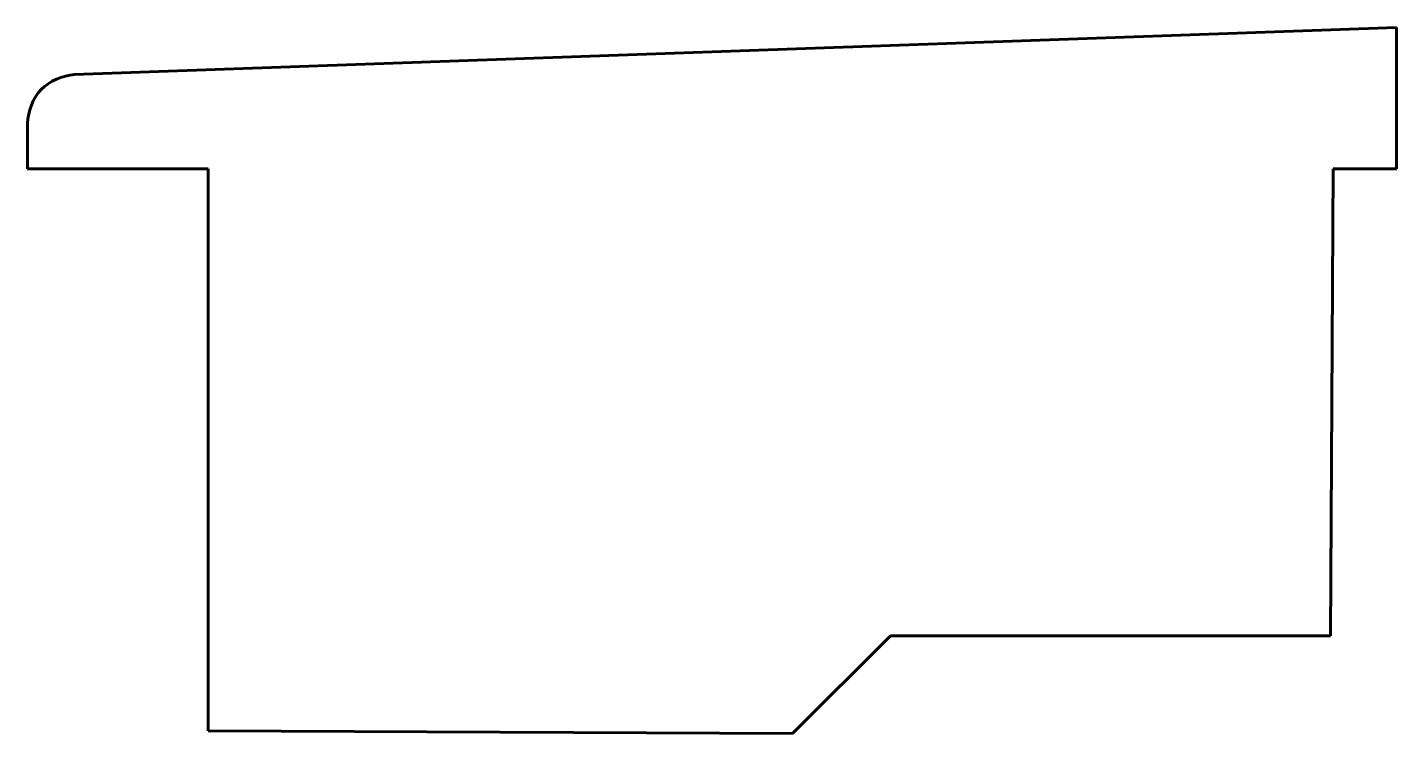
# Model space of a CAD drawing. Header units: millimetres. Extents: x -21 to 7, y 296.3 to 310.7.
import ezdxf

# ---------------------------------------------------------------- set-up
doc = ezdxf.new("R2010")
doc.units = ezdxf.units.MM
doc.linetypes.add('K5LT_BASIC', pattern=[0])

msp = doc.modelspace()

# ---------------------------------------------------------------- linework, layer by layer
at = {"color": 150, "linetype": 'K5LT_BASIC', "lineweight": 60, "true_color": 0x0080ff}
for p, q in [((7.003, 310.721), (-20.032, 309.755)), ((7.003, 307.83), (7.003, 310.721)), ((-20.997, 308.756), (-20.997, 307.83)), ((-20.997, 307.83), (-17.297, 307.83)), ((-17.297, 307.83), (-17.297, 296.33)), ((5.652, 298.276), (5.703, 307.83)), ((5.703, 307.83), (7.003, 307.83)), ((-5.348, 296.276), (-3.348, 298.276)), ((-3.348, 298.276), (5.652, 298.276)), ((-17.297, 296.33), (-5.348, 296.276))]:
    msp.add_line(p, q, dxfattribs=at)
msp.add_open_spline([(-20.032, 309.755), (-20.28, 309.724), (-20.805, 309.536), (-20.975, 309.004), (-20.997, 308.756)], degree=3, knots=[0, 0, 0, 0, 0.748846, 1.497692, 1.497692, 1.497692, 1.497692], dxfattribs=at)

doc.saveas('drawing.dxf')
